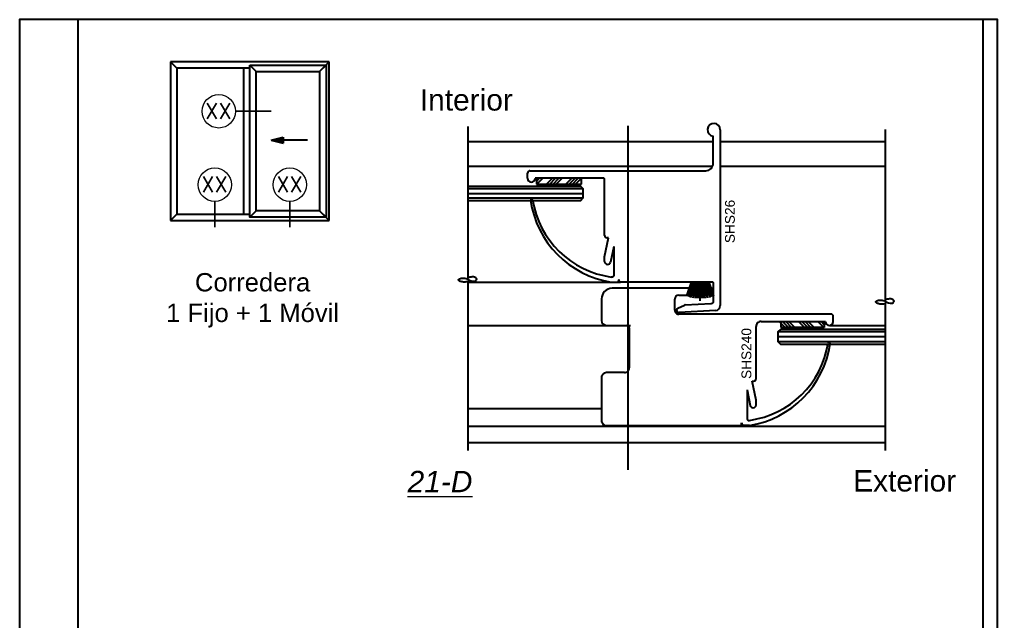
# Model space of a CAD drawing. Header units: metres. Extents: x -2 to 690, y -116 to 73.
# Drawn here: x 152.4311 to 152.6295, y 27.5222 to 27.6442 of the extents above; entities that cross this region are included whole.
import ezdxf
from ezdxf.enums import TextEntityAlignment as Align

# ---------------------------------------------------------------- set-up
doc = ezdxf.new("R2010")
doc.units = ezdxf.units.M
doc.header["$LTSCALE"] = 5
doc.header["$MEASUREMENT"] = 0
doc.linetypes.add('CENTER', pattern=[2, 1.25, -0.25, 0.25, -0.25])
doc.layers.get('0').update_dxf_attribs({"color": 30})
for name, color, linetype, lineweight in [('A-ANNO-SYMB', 3, 'Continuous', 18), ('A-ANNO-TEXT', 3, 'Continuous', 18), ('A-DETL-PATT', 8, 'Continuous', 18)]:
    doc.layers.add(name, color=color, linetype=linetype, lineweight=lineweight)
doc.styles.add('E-ARIAL', font='arial.ttf')
doc.styles.add('E-ROMANS', font='romans.shx', dxfattribs={"width": 0.8})

msp = doc.modelspace()

# ---------------------------------------------------------------- hatches: boundary and pattern name
at = {"layer": 'A-DETL-PATT'}
msp.add_hatch(color=256, dxfattribs=at).paths.add_polyline_path([(152.4846298228087, 27.62035022892563), (152.4821842534146, 27.61973308746946), (152.4846298228087, 27.6191159460133)])

# ---------------------------------------------------------------- linework, layer by layer
for p, q in [((152.4430181665201, 27.38527490476137), (152.4430181665201, 27.64421026233666)), ((152.6265547226558, 27.64421026233666), (152.6265547226558, 27.38527490476137)), ((152.4617631346311, 27.63563564343034), (152.4630500633483, 27.63434871471314)), ((152.4617631346311, 27.63563564343034), (152.4617631346311, 27.60346242550036)), ((152.4939363525611, 27.63563564343034), (152.4617631346311, 27.63563564343034)), ((152.4617631346311, 27.63563564343034), (152.4630500633483, 27.63434871471314)), ((152.4630500633483, 27.63434871471314), (152.4630500633483, 27.60474935421756)), ((152.4778497435961, 27.63434871471314), (152.4630500633483, 27.63434871471314)), ((152.4765628148789, 27.63434871471314), (152.4765628148789, 27.60474935421756)), ((152.4778497435961, 27.63499217907174), (152.4791366723133, 27.63370525035455)), ((152.4932928882025, 27.63499217907174), (152.4920059594853, 27.63370525035455)), ((152.4939363525611, 27.63563564343034), (152.4926494238439, 27.63434871471314)), ((152.4939363525611, 27.60346242550036), (152.4939363525611, 27.63563564343034)), ((152.5733032722144, 27.62185821614875), (152.5733032722144, 27.58621203759227)), ((152.4821842534146, 27.61973308746946), (152.4846298228087, 27.62035022892563)), ((152.4846298228087, 27.62035022892563), (152.4846298228087, 27.6191159460133)), ((152.5718511705377, 27.61502332377354), (152.5718511705377, 27.62057545405116)), ((152.4821842534146, 27.61973308746946), (152.4846298228087, 27.6191159460133)), ((152.4895046615669, 27.61973308746946), (152.4846298228087, 27.61973308746946)), ((152.5221474892889, 27.61945207617916), (152.5718511705377, 27.61945207617916)), ((152.5733032722144, 27.61945207617916), (152.6068246711149, 27.61945207617916)), ((152.5221474892889, 27.61448534040727), (152.5717497183718, 27.61448534040727)), ((152.5733032722144, 27.61448534040727), (152.6068246711149, 27.61448534040727)), ((152.5341778454237, 27.61204401171255), (152.5341778454237, 27.61304546114481)), ((152.5346785701398, 27.61354618586095), (152.5703740326251, 27.61354618586095)), ((152.5495751304448, 27.61204401171255), (152.5357426101616, 27.61204401171255)), ((152.5451187745173, 27.61204401171255), (152.535982924794, 27.61204401171255)), ((152.535982924794, 27.61204401171255), (152.535982924794, 27.61084412743786)), ((152.535982924794, 27.61139275782443), (152.5366192894195, 27.6120291224499)), ((152.5360877131606, 27.61084412743785), (152.5372737999377, 27.61203021421496)), ((152.5380479694228, 27.61084412743785), (152.5392373314951, 27.61203348951013)), ((152.5387013881759, 27.61084412743785), (152.5398918420133, 27.61203458127518)), ((152.5393548069327, 27.61084412743785), (152.5405463525351, 27.61203567304025)), ((152.5400082256859, 27.61084412743785), (152.5412008630533, 27.6120367648053)), ((152.5419684819481, 27.61084412743785), (152.5431643946107, 27.61204004010047)), ((152.5426219007012, 27.61084412743785), (152.5438189051289, 27.61204113186552)), ((152.543275319458, 27.61084412743785), (152.5444734156508, 27.61204222363059)), ((152.5439287382112, 27.61084412743785), (152.545127926169, 27.61204331539564)), ((152.5451187745173, 27.61084412743786), (152.5451187745173, 27.61204401171255)), ((152.5221474892889, 27.60992400306114), (152.5453899392151, 27.60992400306113)), ((152.535982924794, 27.61084412743786), (152.5451187745173, 27.61084412743786)), ((152.5498254928029, 27.60044957320193), (152.5498254928029, 27.61179364935448)), ((152.5221474892889, 27.60894464597516), (152.5453899392151, 27.60894464597516)), ((152.5453899392151, 27.60796528888918), (152.5221474892889, 27.60796528888918)), ((152.4617631346311, 27.60346242550036), (152.4630500633483, 27.60474935421756)), ((152.4630500633483, 27.60474935421756), (152.4778497435961, 27.60474935421756)), ((152.4778497435961, 27.60410588985896), (152.4791366723133, 27.60539281857616)), ((152.4920059594853, 27.60539281857616), (152.4932928882025, 27.60410588985896)), ((152.4926494238439, 27.60474935421756), (152.4939363525611, 27.60346242550036)), ((152.4926494238439, 27.60474935421756), (152.4939363525611, 27.60346242550036)), ((152.4617631346311, 27.60346242550036), (152.4939363525611, 27.60346242550036)), ((152.5498254928029, 27.59608883261798), (152.5506459716487, 27.59994884848579)), ((152.5506459716487, 27.59994884848579), (152.550326217519, 27.59994884848579)), ((152.5516758086239, 27.59817075218493), (152.5510054486251, 27.5950169071676)), ((152.5516758086239, 27.59817075218493), (152.5516758086239, 27.59224959202163)), ((152.5498254928029, 27.59511685497511), (152.5498254928029, 27.59608883261798)), ((152.5504176884907, 27.59454102155156), (152.5504013262264, 27.59454102155156)), ((152.5514293889802, 27.59200317237786), (152.5511829693364, 27.59200317237786)), ((152.5221474892889, 27.59096660605088), (152.5530301309861, 27.5909666553348)), ((152.5511829693364, 27.59098327143239), (152.5516601737284, 27.59098327143239)), ((152.5516601737284, 27.59098327143239), (152.5522869293405, 27.59098327143239)), ((152.552779768628, 27.59121701769287), (152.552779768628, 27.59147611071992)), ((152.5712682976732, 27.5909666553348), (152.5530301309861, 27.5909666553348)), ((152.5665251549252, 27.58817245371021), (152.5674740902908, 27.5909666553348)), ((152.5668911373801, 27.58797452945234), (152.5677611202455, 27.5909666553348)), ((152.5673106421816, 27.58785713513405), (152.5680433334371, 27.5909666553348)), ((152.567777262419, 27.58777660519447), (152.5683263554057, 27.5909666553348)), ((152.5682510781101, 27.58772534990856), (152.568602523426, 27.5909666553348)), ((152.5686634860259, 27.58769922942632), (152.5688563282919, 27.5909666553348)), ((152.5689652022377, 27.58768937264058), (152.5690772301525, 27.5909666553348)), ((152.5692138889422, 27.587186183728), (152.5692138889422, 27.5909666553348)), ((152.5693506462997, 27.5909666553348), (152.5694626742145, 27.58768937264058)), ((152.5695714764984, 27.5909666553348), (152.5697643904264, 27.58769922942632)), ((152.5698253530263, 27.5909666553348), (152.5701767983422, 27.58772534990856)), ((152.5701015210466, 27.5909666553348), (152.5706506140332, 27.58777660519447)), ((152.5703845430152, 27.5909666553348), (152.5711172342707, 27.58785713513405)), ((152.5706667562067, 27.5909666553348), (152.5715367390722, 27.58797452945234)), ((152.5709537861615, 27.5909666553348), (152.5719027215271, 27.58817245371021)), ((152.571675916887, 27.5909666553348), (152.5712682976732, 27.5909666553348)), ((152.5719262792451, 27.58712004469562), (152.5719262792451, 27.59071629297674)), ((152.5715466594293, 27.58970720453552), (152.551330291697, 27.58970720453552)), ((152.5648612939328, 27.58833021156615), (152.5699675037842, 27.58833021156615)), ((152.5703700549142, 27.58841468422003), (152.5716524227404, 27.58897770382211)), ((152.5717969232195, 27.58920460703009), (152.5717969232195, 27.58945684217745)), ((152.5492022132433, 27.58757912449195), (152.5492022132433, 27.58317274626053)), ((152.5640727510727, 27.58526820107272), (152.5640727510727, 27.5875416687061)), ((152.5646512813861, 27.58567641985458), (152.5659999853804, 27.58630528278547)), ((152.5661853915203, 27.58635151111064), (152.571451773579, 27.58662000995449)), ((152.5644354177782, 27.58530895888179), (152.5644350235067, 27.58531635147111)), ((152.5957122453505, 27.58447965821266), (152.5648612939328, 27.58447965821266)), ((152.5723527823645, 27.58521186954215), (152.5649608830265, 27.58483514319076)), ((152.5221474892889, 27.5821962845096), (152.5550761040043, 27.58219633379353)), ((152.5501786257103, 27.58219633379353), (152.5543096053478, 27.58219633379353)), ((152.5815668706877, 27.58297748406427), (152.5946507680931, 27.58297748406427)), ((152.5864537975792, 27.58178302102174), (152.5852546096214, 27.58298220897952)), ((152.5856722988357, 27.58178302102174), (152.5856722988357, 27.58298290529643)), ((152.5856722988357, 27.58298290529643), (152.5943996109963, 27.58298290529643)), ((152.5871072163323, 27.58178302102174), (152.5859091201395, 27.58298111721447)), ((152.5877606350891, 27.58178302102174), (152.5865636306614, 27.58298002544941)), ((152.5884140538422, 27.58178302102174), (152.5872181411796, 27.58297893368435)), ((152.5903743101045, 27.58178302102174), (152.589181672737, 27.58297565838918)), ((152.5910277288576, 27.58178302102174), (152.5898361832552, 27.58297456662413)), ((152.5916811476144, 27.58178302102174), (152.5904906937771, 27.58297347485906)), ((152.5923345663675, 27.58178302102174), (152.5911452042953, 27.58297238309401)), ((152.5942948226298, 27.58178302102174), (152.5931087358527, 27.58296910779884)), ((152.5943996109963, 27.58233165140831), (152.5937632463709, 27.58296801603379)), ((152.5943996109963, 27.58298290529643), (152.5943996109963, 27.58178302102174)), ((152.5954319183638, 27.58219633379353), (152.6068246711149, 27.5821962845096)), ((152.5962130686345, 27.58297748406427), (152.5962130686345, 27.58397893349653)), ((152.554810330064, 27.58169560907739), (152.554810330064, 27.57358386867605)), ((152.5805653226875, 27.57138304555364), (152.5805653226875, 27.581976034632)), ((152.6068246711149, 27.58086287467935), (152.5850008762753, 27.58086287467935)), ((152.5943996109963, 27.58178302102174), (152.5856722988357, 27.58178302102174)), ((152.6068246711149, 27.57988351759337), (152.5850008762753, 27.57988351759337)), ((152.5850008762753, 27.5789041605074), (152.6068246711149, 27.5789041605074)), ((152.5538339168675, 27.57260745547959), (152.5501786264397, 27.57260745547959)), ((152.5492022132433, 27.57163104228313), (152.5492022132433, 27.56287654088298)), ((152.5805653226875, 27.5670223049697), (152.5797449424095, 27.57088232083751)), ((152.5797449424095, 27.57088232083751), (152.5800646965393, 27.57088232083751)), ((152.5787150068664, 27.56910468826919), (152.5793854654332, 27.56595037951932)), ((152.5787150068664, 27.56910468826919), (152.5787150068664, 27.56318306437312)), ((152.5805653226875, 27.56605032732683), (152.5805653226875, 27.5670223049697)), ((152.5221474892889, 27.5653573460046), (152.5492022132433, 27.5653573460046)), ((152.5799732255675, 27.56547449390328), (152.579989489264, 27.56547449390328)), ((152.5776110468624, 27.56215049004459), (152.5776110468624, 27.56240958307141)), ((152.5789614265102, 27.56293664472935), (152.579207846154, 27.56293664472935)), ((152.5221474892889, 27.56175794355207), (152.6068246711149, 27.56175794355207)), ((152.5501786264397, 27.56190012768652), (152.5773606845043, 27.56190012768652)), ((152.578730641762, 27.56191674378388), (152.5781038861499, 27.56191674378388)), ((152.579207846154, 27.56191674378388), (152.578730641762, 27.56191674378388)), ((152.5221474892889, 27.55845207617916), (152.6068246711149, 27.55845207617916))]:
    msp.add_line(p, q)
for points in [[(152.6295309911337, 27.38527490476137), (152.6295309911337, 27.64421026233666), (152.4311130926086, 27.64421026233666), (152.4311130926086, 27.38527490476137)], [(152.4778497435961, 27.63499217907174), (152.4932928882025, 27.63499217907174), (152.4932928882025, 27.60410588985896), (152.4778497435961, 27.60410588985896)], [(152.4791366723133, 27.63370525035455), (152.4920059594853, 27.63370525035455), (152.4920059594853, 27.60539281857616), (152.4791366723133, 27.60539281857616)]]:
    msp.add_lwpolyline(points, close=True)
at = {"const_width": 0.000331000184464856}
for points in [[(152.482182216851, 27.62560606303289), (152.4749087946334, 27.62560606303289)], [(152.4707328441658, 27.60208274269892), (152.4707328441658, 27.60734129492162)], [(152.4859508369302, 27.60208274269892), (152.4859508369302, 27.60734129492162)]]:
    msp.add_lwpolyline(points, dxfattribs=at)
for points in [[(152.5221474892889, 27.55679483231914), (152.5221474892889, 27.5910977319113), (152.522043436273, 27.59105818788296), (152.5219113681149, 27.59101766067954), (152.521754647219, 27.59099475407514), (152.5215454243745, 27.59097605117), (152.5213905150216, 27.59097605117), (152.5211881846978, 27.59097921475355), (152.5209763698229, 27.59099186839041), (152.5208197845863, 27.5910172795711), (152.5206462711618, 27.59106765875881), (152.5205235858103, 27.59111802330191), (152.5203881821728, 27.59119046633181), (152.5202812259414, 27.5912660133208), (152.5201881509301, 27.59136722452111), (152.520164508262, 27.59144703494567), (152.5202066780117, 27.59152580235324), (152.5202810878277, 27.5915805327323), (152.5204012007836, 27.59164017637665), (152.5204012007836, 27.59164017637665), (152.5205500039044, 27.59170617473391), (152.5205500039044, 27.59170617473391), (152.5207047015127, 27.5917444048263), (152.520935640338, 27.59178161153968), (152.5212312246308, 27.59179371600382), (152.5214705948624, 27.59177003602476), (152.5217001619219, 27.59171324040758), (152.5217001619219, 27.59171324040758), (152.521932619998, 27.59161146771887), (152.5220603640147, 27.59152739547715), (152.5221474892889, 27.59148849035605), (152.5223246562947, 27.59139331504442), (152.5225402294688, 27.59130237762066), (152.5227670425099, 27.59122622462393), (152.5231020333858, 27.59114481735181), (152.5233612181363, 27.59114489964055), (152.5235334992475, 27.59118799766968), (152.5236627100809, 27.59125982771822), (152.523782349791, 27.59136038978617), (152.5238397767536, 27.59146095185413), (152.5238678078105, 27.59155152874164), (152.5238651298716, 27.59159479722155), (152.5238232318925, 27.591695010314), (152.5236989146128, 27.59182562764612), (152.5234391180565, 27.59197707902223), (152.5232427730316, 27.59201470136347), (152.52296705413, 27.59203142236528), (152.52272426921, 27.59200209828537), (152.5225070362171, 27.59194775494231), (152.5223429906095, 27.59190252995852), (152.5221474892889, 27.59186066781855), (152.5221474892889, 27.62251401876063)], [(152.6068246711149, 27.55679483231914), (152.6068246711149, 27.58663129806868), (152.6067206180991, 27.58659175404035), (152.6065885499409, 27.58655122683692), (152.606431829045, 27.58652832023252), (152.6062226062005, 27.58650961732738), (152.6060676968476, 27.58650961732738), (152.6058653665239, 27.58651278091094), (152.6056535516489, 27.5865254345478), (152.6054969664123, 27.58655084572849), (152.6053234529878, 27.58660122491619), (152.6052007676363, 27.58665158945929), (152.6050653639988, 27.5867240324892), (152.6049584077674, 27.58679957947819), (152.6048653327561, 27.5869007906785), (152.6048416900881, 27.58698060110306), (152.6048838598377, 27.58705936851062), (152.6049582696537, 27.58711409888969), (152.6050783826096, 27.58717374253403), (152.6050783826096, 27.58717374253403), (152.6052271857305, 27.5872397408913), (152.6052271857305, 27.5872397408913), (152.6053818833387, 27.58727797098368), (152.6056128221641, 27.58731517769706), (152.6059084064568, 27.5873272821612), (152.6061477766884, 27.58730360218214), (152.606377343748, 27.58724680656496), (152.606377343748, 27.58724680656496), (152.606609801824, 27.58714503387625), (152.6067375458408, 27.58706096163454), (152.6068246711149, 27.58702205651343), (152.6070018381207, 27.5869268812018), (152.6072174112948, 27.58683594377805), (152.6074442243359, 27.58675979078131), (152.6077792152118, 27.5866783835092), (152.6080383999623, 27.58667846579793), (152.6082106810735, 27.58672156382706), (152.6083398919069, 27.5867933938756), (152.608459531617, 27.58689395594356), (152.6085169585797, 27.58699451801152), (152.6085449896365, 27.58708509489902), (152.6085423116976, 27.58712836337894), (152.6085004137186, 27.58722857647138), (152.6083760964388, 27.58735919380351), (152.6081162998825, 27.58751064517961), (152.6079199548577, 27.58754826752085), (152.607644235956, 27.58756498852266), (152.6074014510361, 27.58753566444275), (152.6071842180432, 27.5874813210997), (152.6070201724355, 27.5874360961159), (152.6068246711149, 27.58739423397594), (152.6068246711149, 27.62188367605371)], [(152.5221474892889, 27.61041368160413), (152.5449002606721, 27.61041368160413), (152.5453899392151, 27.60992400306113), (152.5453899392151, 27.60796528888918), (152.5449002606721, 27.60747561034619), (152.5221474892889, 27.60747561034619)], [(152.6068246711149, 27.58135255322235), (152.5854905548183, 27.58135255322235), (152.5850008762753, 27.58086287467935), (152.5850008762753, 27.5789041605074), (152.5854905548183, 27.5784144819644), (152.6068246711149, 27.5784144819644)]]:
    msp.add_lwpolyline(points)
at = {"linetype": 'CENTER', "ltscale": 3, "const_width": 0.0003812530337512694}
msp.add_lwpolyline([(152.5545753792882, 27.55288712834358), (152.5545753792882, 27.62270673587647)], dxfattribs=at)
for centre, radius, start, end in [((152.5720084705268, 27.62186066770417), 0.001294804008515502, 359.8915172783387, 263.0221538201264), ((152.5703740337286, 27.61502332267001), 0.001477136809058995, 269.9999571964684, 4.280430102214246e-05), ((152.5346785697658, 27.61304546151889), 0.0005007243420534455, 89.99995719482695, 180.0000428042497), ((152.5349602277927, 27.61204401171255), 0.0007823823689572661, 180, 0), ((152.5495751306318, 27.61179364954152), 0.0002503621710267227, 359.999957195699, 90.00004280353158), ((152.5350105172318, 27.60760850434026), 0.0002112186487615243, 10.21448436959993, 186.1535944364413), ((152.5541745857443, 27.61031913443981), 0.01956592361667528, 188.0302265804989, 261.205016055993), ((152.5537850269169, 27.61062664870435), 0.01880437646228511, 189.1204419308004, 262.0461684861698), ((152.5503262171449, 27.60044957282785), 0.0005007243420541221, 179.999957195699, 270.0000428035316), ((152.5504013257962, 27.59511685454492), 0.0005758329933616428, 179.999957195699, 270.0000428035316), ((152.5504177084908, 27.59514190710607), 0.0006008855548390472, 269.9980929489399, 347.9932924631536), ((152.5514293889802, 27.59224959202163), 0.0002464196437662102, 270, 0), ((152.5522869293405, 27.59147611071992), 0.0004928392875320819, 270, 0), ((152.553030130799, 27.59121701750583), 0.0002503621710270611, 179.9999571956477, 270.0000428035316), ((152.571675917074, 27.59071629316378), 0.0002503621710267227, 359.999957195699, 90.00004280353158), ((152.551330291697, 27.58757912608179), 0.002128078453728271, 89.99995719646842, 180.000042804301), ((152.5648612939328, 27.5875416687061), 0.0007885428600514213, 90, 180), ((152.5699674951414, 27.58933165991723), 0.00100144835111237, 270.0004944787026, 293.7018641588695), ((152.5715466103324, 27.58945689164835), 0.0002503128919867258, 359.9886762785208, 89.98876188727878), ((152.5715466204757, 27.58920454594355), 0.0002503027512035873, 295.0049886118681, 0.01398307187150857), ((152.566211601827, 27.58585147570816), 0.0005007218628223105, 93.00052126002251, 115.0002832387486), ((152.5714255562061, 27.58712004616433), 0.0005007230390137706, 273.0013238849907, 359.9998319410576), ((152.5723018154378, 27.58621202855345), 0.001001456776655818, 272.9172021392378, 0.0005171324174227374), ((152.5648612939328, 27.58526820107272), 0.0007885428600513085, 179.9999999999487, 270), ((152.5648100774669, 27.58533606989633), 0.0003755719496673853, 115.0122070627894, 183.0095491179965), ((152.5649354311295, 27.58533519718909), 0.0005007013084682214, 183.0038530911008, 272.9137431987003), ((152.5957123437258, 27.5839789333136), 0.0005007249087307594, 2.09323684375103e-05, 90.0112566542981), ((152.5501786257103, 27.58317274626053), 0.0009764124670044877, 180, 270), ((152.5543096057219, 27.58169560945147), 0.0005007243420538967, 359.999957195699, 90.00004280353158), ((152.5815668206556, 27.5819759860963), 0.001001497969212157, 89.99713766051468, 179.9972232688607), ((152.5954319183638, 27.58297748406427), 0.0007811502707381643, 180, 0), ((152.5766057885735, 27.58156012105584), 0.01880437646228478, 277.9538315138301, 350.8795580691996), ((152.5762162297461, 27.5812526067913), 0.0195659236166753, 278.794983944007, 351.9697734195011), ((152.5953802982586, 27.57854197669175), 0.0002112186487615444, 353.8464055636094, 169.7855156303496), ((152.5501786257103, 27.57163104301258), 0.0009764124670048729, 89.99995719646842, 180.000042804301), ((152.553833917597, 27.57358386794659), 0.0009764124670052113, 269.9999571964684, 4.280430102214246e-05), ((152.5800646476294, 27.57138299589571), 0.0005006750605873565, 270.0055970989442, 0.005682707752272355), ((152.5799732055674, 27.56607537945779), 0.0006008855548398711, 192.0067075368464, 270.0019070510602), ((152.5799894896942, 27.56605032689664), 0.0005758329933617557, 269.9999571964684, 4.280430102214246e-05), ((152.5501786257103, 27.56287654015352), 0.0009764124670052113, 179.999957195699, 270.0000428035316), ((152.5781038861499, 27.56240958307141), 0.0004928392875320255, 180, 270), ((152.5789614265102, 27.56318306437312), 0.0002464196437662102, 180, 270), ((152.5773606846913, 27.56215048985755), 0.0002503621710267227, 269.9999571964684, 4.280430102214246e-05)]:
    msp.add_arc(centre, radius, start, end)
at = {"layer": 'A-ANNO-SYMB', "color": 0}
for centre in [(152.4715230337188, 27.62560606303289), (152.4707328441658, 27.61072705583623), (152.4859508369302, 27.61072705583623)]:
    msp.add_circle(centre, 0.003385760914604975, dxfattribs=at)

# ---------------------------------------------------------------- texts
at = {"layer": 'A-ANNO-SYMB', "color": 0, "style": 'E-ROMANS', "flags": 4}
for p in [(152.4714867379114, 27.62411082828349), (152.4706965483584, 27.60923182108683), (152.4859145411228, 27.60923182108683)]:
    msp.add_attdef('XX', text='N°', height=0.003127951743193527, dxfattribs=at).set_placement(p, align=Align.CENTER)
at = {"layer": 'A-ANNO-TEXT', "style": 'E-ARIAL'}
for s, insert, char_height, attachment_point in [('Interior', (152.5123311124939, 27.62789264135872), 0.004340391530237223, 4), ('{\\fArial|b0|i0|c238|p34;Corredera\\P1 Fijo + 1 Móvil}', (152.4783940312896, 27.58727696299152), 0.003720335597346192, 5), ('{\\fArial|b0|i1|c0|p34;\\L21-D}', (152.5230011961803, 27.5505232496089), 0.004340391530237223, 6), ('Ex{\\fArial|b0|i0|c238|p34;terior}', (152.6002616066856, 27.55063825720698), 0.004340391530237223, 4)]:
    msp.add_mtext(s, dxfattribs=dict(at, insert=insert, char_height=char_height, attachment_point=attachment_point))
at = {"layer": 'A-ANNO-TEXT', "char_height": 0.001984178985251302, "width": 0.01425962277086939, "style": 'E-ARIAL'}
for s, insert, attachment_point, rotation in [('{\\fArial|b0|i0|c238|p34;S}HS26', (152.5742544044998, 27.60766017692661), 3, 90.00000000000001), ('{\\fArial|b0|i0|c238|p34;SHS2}40', (152.5796141904021, 27.58164844744767), 9, 90)]:
    msp.add_mtext(s, dxfattribs=dict(at, insert=insert, attachment_point=attachment_point, rotation=rotation))

doc.saveas('drawing.dxf')
